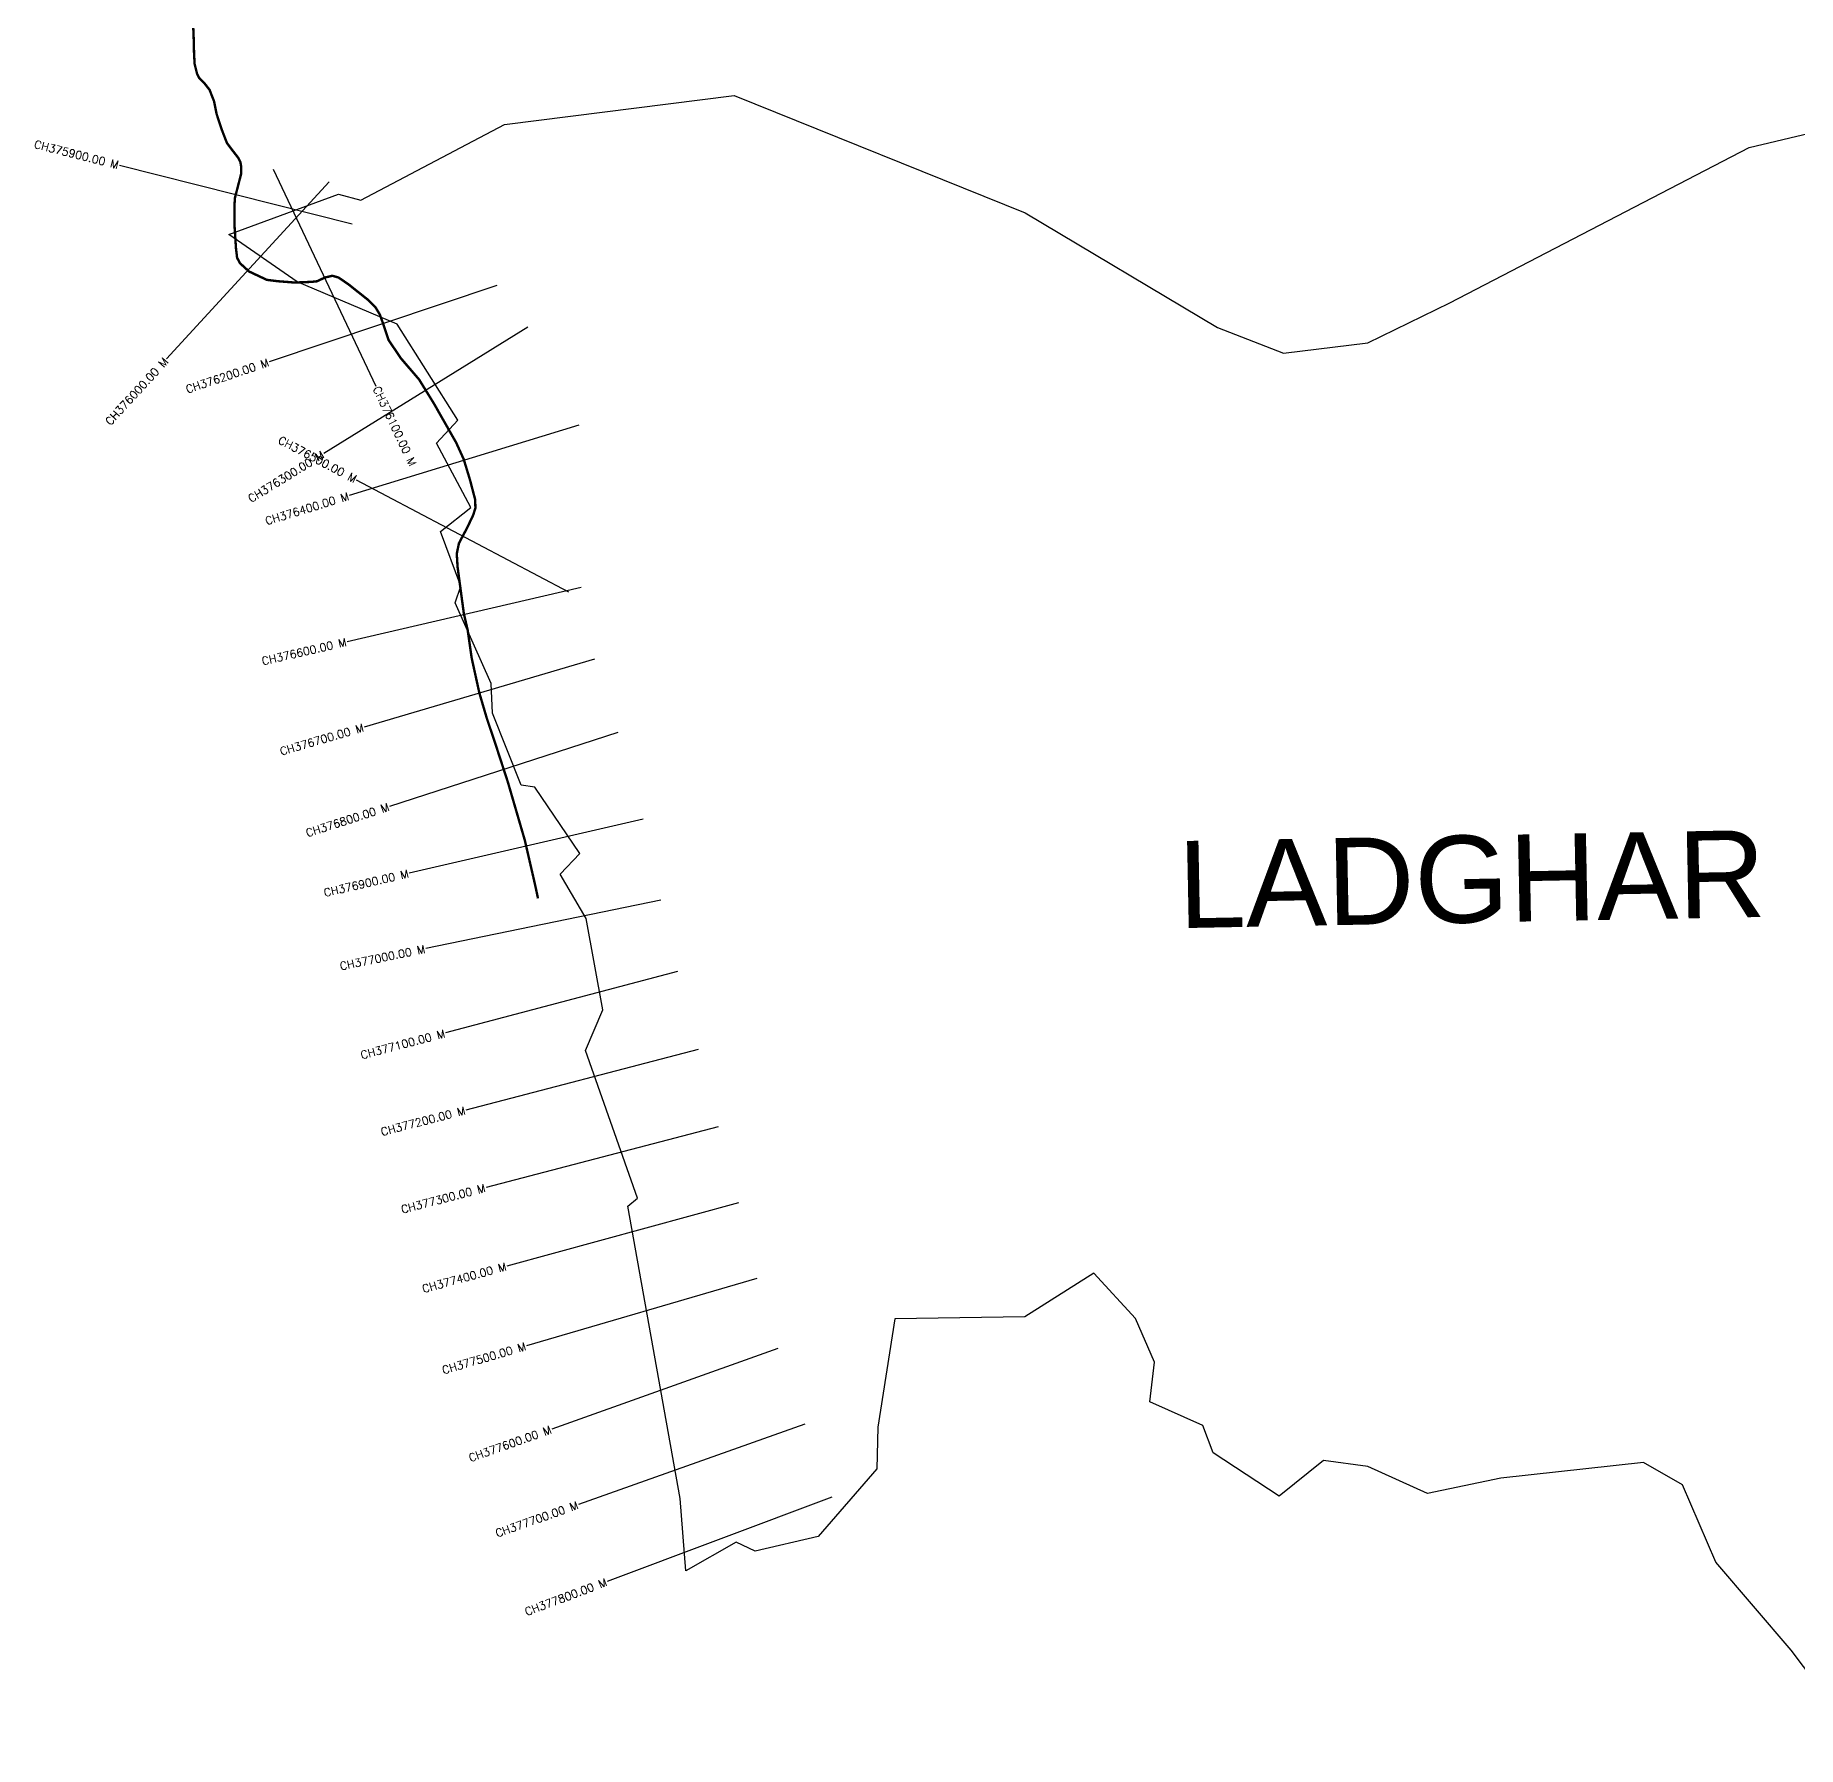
# Model space of a CAD drawing. Header units: metres. Extents: x 301053 to 305682, y 1959509 to 1963772.
# Drawn here: x 301361 to 303564, y 1959532 to 1961670 of the extents above; entities that cross this region are included whole.
import ezdxf
from ezdxf.enums import TextEntityAlignment as Align

# ---------------------------------------------------------------- set-up
doc = ezdxf.new("R2010")
doc.units = ezdxf.units.M
doc.header["$MEASUREMENT"] = 0
for name, color, linetype in [('CS', 134, 'Continuous'), ('CSMark', 6, 'Continuous'), ('NATURALLY PROTECTED', 3, 'Continuous'), ('VILLAGE NAME', 250, 'Continuous')]:
    doc.layers.add(name, color=color, linetype=linetype)
doc.styles.get("Standard").update_dxf_attribs({"font": 'simplex.shx'})

msp = doc.modelspace()

# ---------------------------------------------------------------- linework, layer by layer
at = {"color": 6, "flags": 128}
for points in [[(303026.5, 1961285.9), (303128.9, 1961335.9), (303502.8, 1961530), (303914.9, 1961627.8)], [(303646.9, 1959532.2), (303555.6, 1959653), (303461.5, 1959762.6), (303419.8, 1959859.4), (303370.9, 1959887.1), (303192.8, 1959867.9), (303101.1, 1959848.6), (303026.6, 1959882.3), (302971.2, 1959889.8), (302915.6, 1959845.2), (302833.3, 1959899.3), (302820.3, 1959933.7), (302754.2, 1959963.2), (302759.7, 1960012.8), (302736, 1960067.1), (302684, 1960123.9), (302598, 1960069.1), (302435.4, 1960066.9), (302414.2, 1959931.6), (302412.7, 1959879.5), (302339.4, 1959794.9), (302260.6, 1959776.5), (302236.9, 1959787.7), (302174.3, 1959752.1), (302167, 1959842.2), (302101.7, 1960207.5), (302113.9, 1960217.7), (302048.8, 1960402), (302070.5, 1960452.8), (302049.6, 1960567), (302017.3, 1960622.3), (302041.5, 1960648), (301985.6, 1960730.9), (301968.5, 1960733.3), (301932.5, 1960823.4), (301930.8, 1960860.3), (301885.8, 1960961.2), (301893, 1960982), (301867.4, 1961050.4), (301905.5, 1961080.5), (301862.7, 1961160.8), (301889.4, 1961189.4), (301813.4, 1961309.4), (301688.6, 1961362.3), (301603.1, 1961421.3), (301739.9, 1961471.7), (301768, 1961464.4), (301947.7, 1961558.9), (302234.7, 1961594.8), (302598.4, 1961448.3), (302838.4, 1961305.1), (302920.9, 1961273.1)], [(302920.9, 1961273.1), (303026.5, 1961285.9)]]:
    msp.add_lwpolyline(points, dxfattribs=at)
at = {"layer": 'CS'}
for p, q in [((301757.1, 1961434.3), (301466.3, 1961507.7)), ((301658.6, 1961503), (301786.8, 1961231.8)), ((301728.3, 1961487), (301525.3, 1961266.1)), ((301938, 1961357.8), (301653.6, 1961262.3)), ((301976.7, 1961305.6), (301721.6, 1961147.8)), ((302040.4, 1961183), (301753.6, 1961095.1)), ((302028, 1960974.4), (301762.7, 1961114.6)), ((302043.2, 1960980.3), (301750.9, 1960912.7)), ((302060.1, 1960890.7), (301772.2, 1960806.1)), ((302089.2, 1960799.4), (301803.8, 1960706.9)), ((302120.8, 1960691), (301828.5, 1960623.4)), ((302143, 1960589.9), (301849.1, 1960529.2)), ((302163.8, 1960500.5), (301873.8, 1960423.9)), ((302189.5, 1960403.3), (301899.2, 1960327.6)), ((302214.7, 1960306.7), (301924.5, 1960230.8)), ((302240, 1960211.5), (301950.5, 1960132.7)), ((302263, 1960117), (301975, 1960033)), ((302289.2, 1960029.5), (302006.5, 1959929.1)), ((302322.7, 1959935.2), (302040, 1959834.9)), ((302356.8, 1959844.1), (302075.9, 1959738.7))]:
    msp.add_line(p, q, dxfattribs=at)
at = {"layer": 'NATURALLY PROTECTED', "const_width": 3, "flags": 128}
msp.add_lwpolyline([(301558.3, 1961686.6), (301559.1, 1961667.2), (301559.6, 1961646.9), (301560.3, 1961634.3), (301563.3, 1961622.3), (301566.3, 1961616.4), (301572.3, 1961610.6), (301579, 1961602), (301584.6, 1961587.7), (301587.8, 1961571.8), (301594.1, 1961552.6), (301600.7, 1961535.6), (301607, 1961527.2), (301614.6, 1961517.4), (301617.5, 1961511.6), (301618.5, 1961505.9), (301618.3, 1961496.7), (301615.4, 1961485.4), (301613.3, 1961477.3), (301610.7, 1961467.1), (301610.1, 1961458.1), (301610, 1961434.8), (301612, 1961403.7), (301613.4, 1961392.2), (301617, 1961385.5), (301628.2, 1961375.2), (301650.5, 1961364.7), (301663.9, 1961363), (301685.6, 1961361.3), (301706.7, 1961362.2), (301713.2, 1961362.9), (301723.2, 1961367.6), (301732.4, 1961369.8), (301740.1, 1961367.6), (301752.4, 1961359.2), (301776.5, 1961340.1), (301786.4, 1961330.2), (301791.8, 1961321.2), (301795.2, 1961311.8), (301802.7, 1961289.5), (301817.9, 1961266.9), (301840.9, 1961240.1), (301859.5, 1961209.9), (301887.1, 1961161.4), (301896.6, 1961140.5), (301904.4, 1961114.9), (301910.9, 1961090.1), (301911.2, 1961079.6), (301908.4, 1961070.8), (301900.8, 1961054.8), (301895.7, 1961045.2), (301890.6, 1961035.6), (301887.9, 1961022.5), (301888.9, 1961006), (301896.7, 1960948.1), (301901.5, 1960927.2), (301906.6, 1960891.9), (301916.1, 1960848.7), (301925.4, 1960817.1), (301936.6, 1960783.7), (301951.7, 1960737.4), (301972.9, 1960664.8), (301986.1, 1960607.5), (301989.4, 1960592)], dxfattribs=at)

# ---------------------------------------------------------------- texts
at = {"layer": 'CSMark'}
for s, rotation, p in [('CH375900.00 M', 345.8221, (301465.3, 1961508)), ('CH376000.00 M', 47.4238, (301524.7, 1961265.3)), ('CH376200.00 M', 18.5541, (301652.6, 1961262)), ('CH376500.00 M', 332.1381, (301761.8, 1961115)), ('CH376300.00 M', 31.7392, (301720.7, 1961147.3)), ('CH376400.00 M', 17.0405, (301752.6, 1961094.8)), ('CH376600.00 M', 13.013, (301750, 1960912.5)), ('CH376700.00 M', 16.3784, (301771.3, 1960805.8)), ('CH376800.00 M', 17.9562, (301802.9, 1960706.6)), ('CH376900.00 M', 13.034, (301827.5, 1960623.2)), ('CH377000.00 M', 11.661, (301848.2, 1960529)), ('CH377100.00 M', 14.8028, (301872.8, 1960423.6)), ('CH377200.00 M', 14.6196, (301898.2, 1960327.4)), ('CH377300.00 M', 14.6552, (301923.5, 1960230.5)), ('CH377400.00 M', 15.2243, (301949.6, 1960132.4)), ('CH377500.00 M', 16.2652, (301974, 1960032.7)), ('CH377600.00 M', 19.5402, (302005.6, 1959928.8)), ('CH377700.00 M', 19.5402, (302039, 1959834.6)), ('CH377800.00 M', 20.5674, (302075, 1959738.4))]:
    msp.add_text(s, height=10, rotation=rotation, dxfattribs=at).set_placement(p, align=Align.MIDDLE_RIGHT)
msp.add_text('CH376100.00 M', height=10, rotation=295.2884, dxfattribs=at).set_placement((301787.2, 1961230.9), align=Align.MIDDLE_LEFT)
at = {"layer": 'VILLAGE NAME', "insert": (302788.1, 1960663.5), "char_height": 108.748, "attachment_point": 1, "rotation": 1.1028}
msp.add_mtext_dynamic_manual_height_columns('{\\fArial|b0|i0|c0|p34;LADGHAR}', width=1571.314, gutter_width=543.7, heights=[0], dxfattribs=at)

doc.saveas('drawing.dxf')
